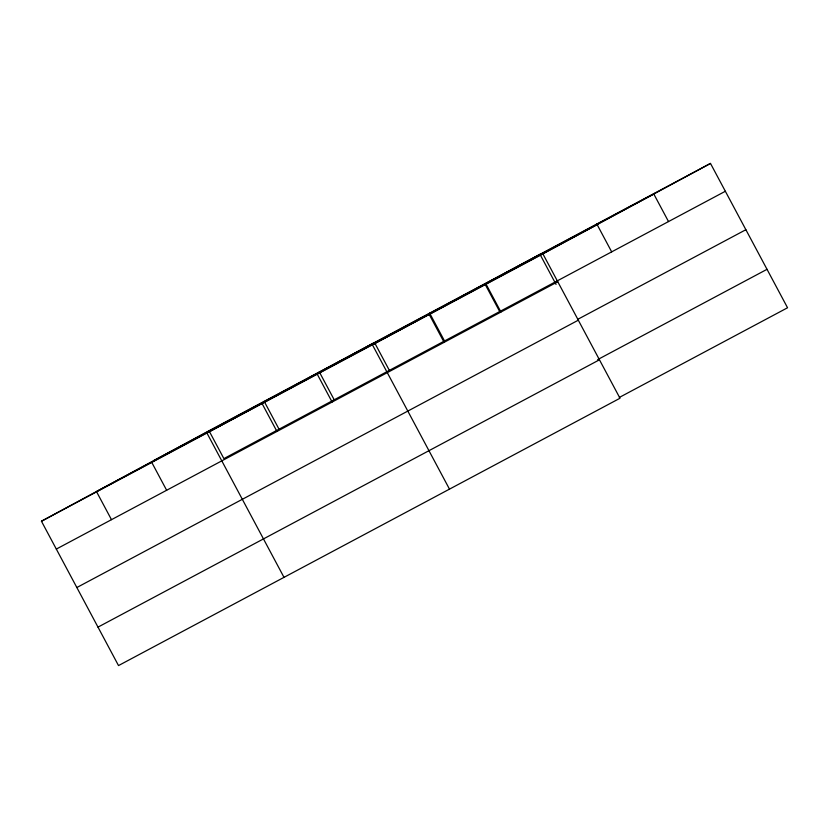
<?xml version="1.0" encoding="UTF-8"?>
<svg xmlns="http://www.w3.org/2000/svg" width="829" height="829" viewBox="0 0 829 829"><rect width="100%" height="100%" fill="white"/><g stroke="black" fill="none" stroke-linecap="round" stroke-linejoin="round"><path stroke-width="1.24" d="M710.484 163.427L542.912 253.902L619.988 398.241L118.516 665.573L41.45 521.234L209.012 430.759L710.484 163.427L787.55 307.766L619.325 397.443M153.717 460.613L655.179 193.281M96.744 491.379L598.217 224.048M41.45 521.234L542.912 253.902M725.344 191.271L223.882 458.603L209.012 430.759M56.32 549.078L557.782 281.746M577.647 319.393L745.872 229.716M76.848 587.523L578.31 320.191M597.657 359.61L767.022 269.321M97.988 627.128L599.46 359.796M653.646 193.727L668.516 221.571M596.818 224.027L611.678 251.861M556.052 284.42L539.98 254.316L372.418 344.791L449.484 489.131M486.084 284.202L500.954 312.036M484.82 283.725L499.69 311.569M429.66 313.134L444.531 340.978M429.246 314.492L444.116 342.336M389.361 370.387L374.501 342.543L206.929 433.018L284.005 577.357M319.341 371.952L334.201 399.785M317.258 374.2L332.118 402.044M264.171 401.35L279.041 429.194M262.099 403.609L276.959 431.453M151.769 462.416L166.639 490.26M96.61 491.825L111.48 519.669"/></g></svg>
